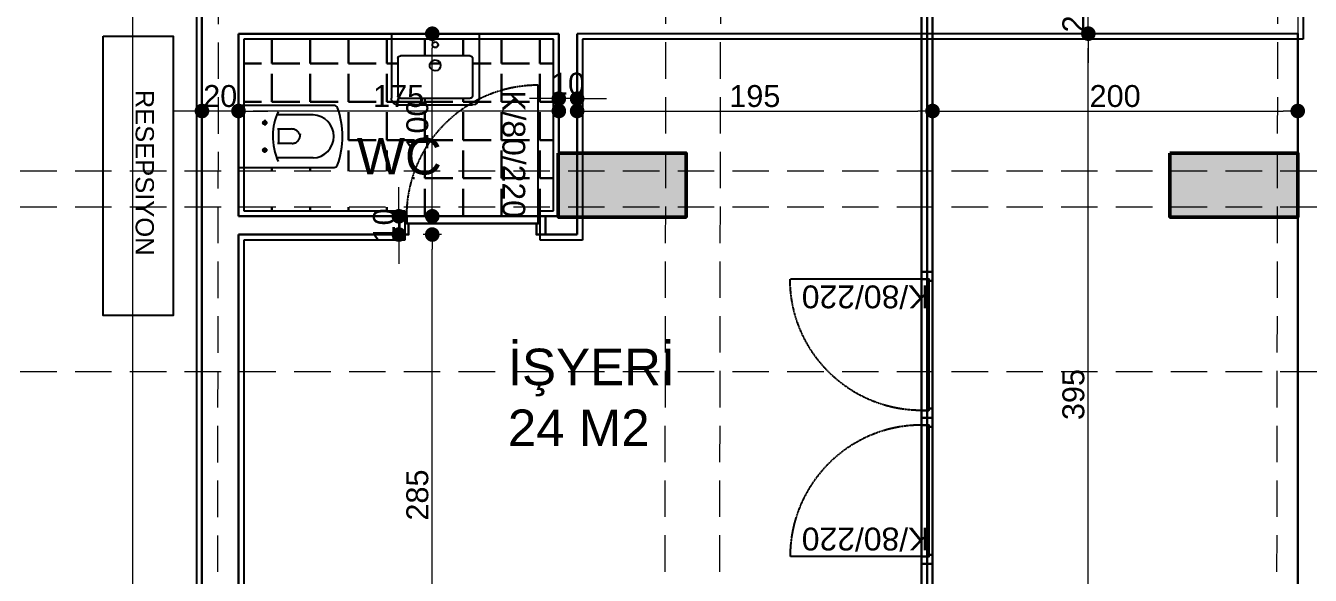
# Model space of a CAD drawing. Header units: millimetres. Extents: x 38129 to 72024, y -56282 to 16512.
# Drawn here: x 46297 to 47000, y -43947 to -43646 of the extents above; entities that cross this region are included whole.
import ezdxf

# ---------------------------------------------------------------- set-up
doc = ezdxf.new("R2010")
doc.units = ezdxf.units.MM
doc.linetypes.add('CENTER2', pattern=[1.125, 0.75, -0.125, 0.125, -0.125])
doc.linetypes.add('HIDDEN', pattern=[0.375, 0.25, -0.125])
for name, color, linetype, lineweight in [('AKS', 55, 'HIDDEN', 0), ('COLUMN4', 3, 'Continuous', 50), ('DIŞÖLÇÜ', 37, 'Continuous', 0), ('DUVAR', 255, 'Continuous', 30), ('KAPI', 4, 'Continuous', 30), ('M', 210, 'Continuous', 30), ('mahal', 7, 'Continuous', 5), ('pencere', 195, 'Continuous', 30), ('pencere+KAPI', 1, 'Continuous', 0), ('TARAMA', 252, 'Continuous', 0), ('ölçü İÇ', 31, 'Continuous', 0)]:
    doc.layers.add(name, color=color, linetype=linetype, lineweight=lineweight)
for name, color, linetype in [('HIDDEN', 1, 'HIDDEN'), ('sıva', 41, 'Continuous'), ('tefriş', 42, 'Continuous')]:
    doc.layers.add(name, color=color, linetype=linetype)
doc.styles.add('icdisolcu_yazi', font='arial.ttf')
doc.styles.get("Standard").update_dxf_attribs({"font": 'arial.ttf'})
doc.styles.add('style1', font='arial.ttf')
doc.dimstyles.new('İç Ölçü', dxfattribs={"dimtxt": 12, "dimasz": 8, "dimexe": 5, "dimexo": 0, "dimgap": 2, "dimtad": 1, "dimdec": 0, "dimzin": 12, "dimdsep": 46, "dimtxsty": 'icdisolcu_yazi', "dimblk": 'DOT', "dimcen": 8, "dimdle": 5, "dimclrd": 256, "dimclre": 256, "dimclrt": 7, "dimadec": 0, "dimazin": 3, "dimtfac": 1, "dimtdec": 0, "dimtix": 1, "dimtmove": 2, "dimatfit": 3, "dimldrblk": 'DOT', "dimfxl": 0, "dimtolj": 1, "dimtzin": 0, "dimlwd": -1, "dimlwe": -1, "dimarcsym": 0})
pattern_1 = [(0, (8691.423, -29815.499), (0, 20.955), [15.24, -5.715]), (90, (8691.423, -29815.499), (-20.955, 1e-15), [15.24, -5.715])]

# ---------------------------------------------------------------- blocks, each defined once
blk = doc.blocks.new('_Dot')
at = {"color": 0, "lineweight": -2}
blk.add_line((-0.5, 0), (-1, 0), dxfattribs=at)
at = {"color": 0, "lineweight": 30, "const_width": 0.5}
blk.add_lwpolyline([(-0.25, 0, 1), (0.25, 0, 1)], format="xyb", close=True, dxfattribs=at)
blk = doc.blocks.new('*D830')
at = {"layer": 'Defpoints', "color": 0, "lineweight": 120, "transparency": 16777216}
for p in [(46354.98, -43480.42), (46354.98, -44870.74), (46354.98, -44870.74)]:
    blk.add_point(p, dxfattribs=at)
at = {"layer": 'ölçü İÇ', "transparency": 16777216}
for p, q in [((46354.98, -43480.42), (46359.98, -43480.42)), ((46354.98, -44870.74), (46359.98, -44870.74))]:
    blk.add_line(p, q, dxfattribs=at)
at = {"layer": 'ölçü İÇ', "linetype": 'Continuous', "transparency": 16777216}
blk.add_line((46354.98, -43488.42), (46354.98, -44862.74), dxfattribs=at)
at = {"layer": 'ölçü İÇ', "transparency": 16777216, "xscale": 8, "yscale": 8, "zscale": 8}
for p, rotation in [((46354.98, -43480.42), 90), ((46354.98, -44870.74), 270)]:
    blk.add_blockref('_Dot', p, dxfattribs=dict(at, rotation=rotation))
at = {"layer": 'ölçü İÇ', "color": 7, "transparency": 16777216, "insert": (46346.85, -44175.58), "char_height": 12, "attachment_point": 5, "rotation": 90, "style": 'icdisolcu_yazi'}
blk.add_mtext('\\A1;1390', dxfattribs=at)
blk = doc.blocks.new('duravit-caro-asma-62')
for p, q in [((-458.1, 117.6), (-259.3, 117.6)), ((-387, 1), (-387.6, -2.9)), ((-386.1, 4.7), (-387, 1)), ((-385, 8.2), (-386.1, 4.7)), ((-383.7, 11.7), (-385, 8.2)), ((-382.1, 15), (-383.7, 11.7)), ((-380.3, 18.1), (-382.1, 15)), ((-378.3, 21.1), (-380.3, 18.1)), ((-376.1, 23.8), (-378.3, 21.1)), ((-373.7, 26.4), (-376.1, 23.8)), ((-371.1, 28.7), (-373.7, 26.4)), ((-368.2, 30.8), (-371.1, 28.7)), ((-365.2, 32.7), (-368.2, 30.8)), ((-362, 34.3), (-365.2, 32.7)), ((-358.6, 35.7), (-362, 34.3)), ((-355, 36.8), (-358.6, 35.7)), ((-351.2, 37.5), (-355, 36.8)), ((-347.3, 38), (-351.2, 37.5)), ((-343.1, 38.2), (-347.3, 38)), ((-344.1, 38.2), (-264.1, 38.2)), ((-271.2, 37.2), (-271.2, -41.8)), ((-388, -6.8), (-388.1, -6.8)), ((-388.1, -6.8), (-388, -10.8)), ((-387.6, -2.9), (-388, -6.8)), ((-388, -10.8), (-387.6, -14.7)), ((-387.6, -14.7), (-386.9, -10.6)), ((-386.9, -10.6), (-386, -14.3)), ((-386, -14.3), (-384.8, -10)), ((-384.8, -10), (-383.4, -13.5)), ((-383.4, -13.5), (-381.8, -16.8)), ((-381.8, -16.8), (-379.9, -20)), ((-379.9, -20), (-377.8, -23.1)), ((-377.8, -23.1), (-375.5, -25.9)), ((-375.5, -25.9), (-372.9, -28.5)), ((-372.9, -28.5), (-370.2, -30.9)), ((-370.2, -30.9), (-367.2, -33.1)), ((-367.2, -33.1), (-364.1, -35.1)), ((-364.1, -35.1), (-360.7, -36.7)), ((-360.7, -36.7), (-357.2, -38.2)), ((-357.2, -38.2), (-353.4, -39.3)), ((-353.4, -39.3), (-349.5, -40.1)), ((-349.5, -40.1), (-345.4, -40.6)), ((-345.4, -40.6), (-341.1, -40.8)), ((-264.1, -41.8), (-340.1, -41.8)), ((-458.1, -117.6), (-260.9, -117.6))]:
    blk.add_line(p, q)
at = {"color": 4, "linetype": 'CENTER2', "ltscale": 30}
for p, q in [((-208.9, 75), (-176.5, 75)), ((-193.4, 90.5), (-193.4, 57.4)), ((-193.4, -90.5), (-193.4, -57.4)), ((-208.9, -75), (-176.5, -75))]:
    blk.add_line(p, q, dxfattribs=at)
blk.add_lwpolyline([(-50, 165, 0.414214), (-55, 170), (-573.2, 170, 0.320013), (-592.1, 156.5, 0.178212), (-592.1, -156.5, 0.320013), (-573.2, -170), (-55, -170, 0.414214), (-50, -165)], format="xyb", close=True)
for centre in [(-193.4, 75), (-193.4, -75)]:
    blk.add_circle(centre, 10)
for centre, radius, start, end in [((-454.3, 0), 117.7, 91.83895, 268.16105), ((-598.4, -3.9), 360.4, 359.66393, 23.20637), ((-541.7, -3.9), 303.7, 334.68731, 359.59491)]:
    blk.add_arc(centre, radius, start, end)
blk = doc.blocks.new('A$C5F901649')
at = {"layer": 'tefriş'}
for p, q in [((0, 0), (0, 29.48)), ((3, 32.48), (37, 32.48)), ((4.12, 29.48), (35.88, 29.48)), ((40, 0), (40, 29.48)), ((2.97, 11.25), (3, 28.35)), ((37.03, 11.25), (37, 28.35)), ((35.91, 10.13), (4.09, 10.13)), ((0, 0), (20, 0)), ((40, 0), (20, 0))]:
    blk.add_line(p, q, dxfattribs=at)
for centre, radius, start, end in [((3, 29.48), 3, 90, 180), ((4.12, 28.35), 1.13, 90, 179.92376), ((35.88, 28.35), 1.13, 0.07624, 90), ((37, 29.48), 3, 0, 90), ((20, 14.45), 2.48, 90, 270), ((20, 14.45), 2.48, 270, 90), ((4.09, 11.25), 1.13, 179.92376, 270), ((20, 5.05), 1.31, 90, 270), ((20, 5.05), 1.31, 270, 90), ((35.91, 11.25), 1.13, 270, 0.07624)]:
    blk.add_arc(centre, radius, start, end, dxfattribs=at)
blk = doc.blocks.new('*U11')
for p, q in [((4, 0), (0, 0)), ((76, 0), (80, 0))]:
    blk.add_line(p, q)
blk.add_lwpolyline([(4, 0), (76, 0), (76, -4), (4, -4)], close=True)
for points in [[(0, -10), (5, -10), (5, -4)], [(80, -10), (75, -10), (75, -4)]]:
    blk.add_lwpolyline(points)
at = {"layer": 'DUVAR'}
for p, q in [((0, 0), (0, -10)), ((80, 0), (80, -10))]:
    blk.add_line(p, q, dxfattribs=at)
at = {"layer": 'HIDDEN'}
blk.add_line((4, 0), (4, 72), dxfattribs=at)
blk.add_arc((4, 0), 72, 0, 90, dxfattribs=at)
blk = doc.blocks.new('*D894')
at = {"layer": 'Defpoints', "color": 0, "lineweight": 120, "transparency": 16777216}
for p in [(46500.92, -43750.43), (46501.25, -43750.43), (46500.92, -43760.43)]:
    blk.add_point(p, dxfattribs=at)
at = {"layer": 'ölçü İÇ', "linetype": 'Continuous', "transparency": 16777216}
for p, q in [((46500.92, -43742.43), (46500.92, -43734.43)), ((46500.92, -43760.43), (46500.92, -43750.43)), ((46500.92, -43768.43), (46500.92, -43776.43))]:
    blk.add_line(p, q, dxfattribs=at)
at = {"layer": 'ölçü İÇ', "transparency": 16777216}
for p, q in [((46501.25, -43750.43), (46495.92, -43750.43)), ((46500.92, -43760.43), (46505.92, -43760.43))]:
    blk.add_line(p, q, dxfattribs=at)
at = {"layer": 'ölçü İÇ', "transparency": 16777216, "xscale": 8, "yscale": 8, "zscale": 8}
for p, rotation in [((46500.92, -43750.43), 270), ((46500.92, -43760.43), 90)]:
    blk.add_blockref('_Dot', p, dxfattribs=dict(at, rotation=rotation))
at = {"layer": 'ölçü İÇ', "color": 7, "transparency": 16777216, "insert": (46492.79, -43755.43), "char_height": 12, "attachment_point": 5, "rotation": 90, "style": 'icdisolcu_yazi'}
blk.add_mtext('\\A1;10', dxfattribs=at)
blk = doc.blocks.new('*D895')
at = {"layer": 'Defpoints', "color": 0, "lineweight": 120, "transparency": 16777216}
for p in [(46519.21, -43650.43), (46520.82, -43650.43), (46501.25, -43750.43)]:
    blk.add_point(p, dxfattribs=at)
at = {"layer": 'ölçü İÇ', "transparency": 16777216}
for p, q in [((46520.82, -43650.43), (46514.21, -43650.43)), ((46514.21, -43750.43), (46524.21, -43750.43))]:
    blk.add_line(p, q, dxfattribs=at)
at = {"layer": 'ölçü İÇ', "linetype": 'Continuous', "transparency": 16777216}
blk.add_line((46519.21, -43742.43), (46519.21, -43658.43), dxfattribs=at)
at = {"layer": 'ölçü İÇ', "transparency": 16777216, "xscale": 8, "yscale": 8, "zscale": 8}
for p, rotation in [((46519.21, -43650.43), 90), ((46519.21, -43750.43), 270)]:
    blk.add_blockref('_Dot', p, dxfattribs=dict(at, rotation=rotation))
at = {"layer": 'ölçü İÇ', "color": 7, "transparency": 16777216, "insert": (46511.08, -43700.43), "char_height": 12, "attachment_point": 5, "rotation": 90, "style": 'icdisolcu_yazi'}
blk.add_mtext('\\A1;100', dxfattribs=at)
blk = doc.blocks.new('*D896')
at = {"layer": 'Defpoints', "color": 0, "lineweight": 120, "transparency": 16777216}
for p in [(46588.52, -43685.99), (46598.53, -43685.99), (46588.52, -43692.76)]:
    blk.add_point(p, dxfattribs=at)
at = {"layer": 'ölçü İÇ', "transparency": 16777216}
for p, q in [((46588.52, -43690.99), (46588.52, -43680.99)), ((46598.53, -43685.99), (46598.53, -43680.99))]:
    blk.add_line(p, q, dxfattribs=at)
at = {"layer": 'ölçü İÇ', "linetype": 'Continuous', "transparency": 16777216}
for p, q in [((46580.52, -43685.99), (46572.52, -43685.99)), ((46598.53, -43685.99), (46588.52, -43685.99)), ((46606.53, -43685.99), (46614.53, -43685.99))]:
    blk.add_line(p, q, dxfattribs=at)
at = {"layer": 'ölçü İÇ', "transparency": 16777216, "xscale": 8, "yscale": 8, "zscale": 8}
blk.add_blockref('_Dot', (46588.52, -43685.99), dxfattribs=at)
at = {"layer": 'ölçü İÇ', "transparency": 16777216, "xscale": 8, "yscale": 8, "zscale": 8, "rotation": 180}
blk.add_blockref('_Dot', (46598.53, -43685.99), dxfattribs=at)
at = {"layer": 'ölçü İÇ', "color": 7, "transparency": 16777216, "insert": (46593.53, -43677.86), "char_height": 12, "attachment_point": 5, "style": 'icdisolcu_yazi'}
blk.add_mtext('\\A1;10', dxfattribs=at)
blk = doc.blocks.new('*D897')
at = {"layer": 'Defpoints', "color": 0, "lineweight": 120, "transparency": 16777216}
for p in [(46413.08, -43692.76), (46413.08, -43692.76), (46588.52, -43692.76)]:
    blk.add_point(p, dxfattribs=at)
at = {"layer": 'ölçü İÇ', "transparency": 16777216}
for p, q in [((46413.08, -43692.76), (46413.08, -43697.76)), ((46588.52, -43692.76), (46588.52, -43697.76))]:
    blk.add_line(p, q, dxfattribs=at)
at = {"layer": 'ölçü İÇ', "linetype": 'Continuous', "transparency": 16777216}
blk.add_line((46580.52, -43692.76), (46421.08, -43692.76), dxfattribs=at)
at = {"layer": 'ölçü İÇ', "transparency": 16777216, "xscale": 8, "yscale": 8, "zscale": 8, "rotation": 180}
blk.add_blockref('_Dot', (46413.08, -43692.76), dxfattribs=at)
at = {"layer": 'ölçü İÇ', "transparency": 16777216, "xscale": 8, "yscale": 8, "zscale": 8}
blk.add_blockref('_Dot', (46588.52, -43692.76), dxfattribs=at)
at = {"layer": 'ölçü İÇ', "color": 7, "transparency": 16777216, "insert": (46500.8, -43684.64), "char_height": 12, "attachment_point": 5, "style": 'icdisolcu_yazi'}
blk.add_mtext('\\A1;175', dxfattribs=at)
blk = doc.blocks.new('*U42')
for p, q in [((4, 0), (0, 0)), ((76, 0), (80, 0))]:
    blk.add_line(p, q)
blk.add_lwpolyline([(4, 0), (76, 0), (76, -4), (4, -4)], close=True)
for points in [[(0, -6), (5, -6), (5, -4)], [(80, -6), (75, -6), (75, -4)]]:
    blk.add_lwpolyline(points)
at = {"layer": 'DUVAR'}
for p, q in [((0, 0), (0, -6)), ((80, 0), (80, -6))]:
    blk.add_line(p, q, dxfattribs=at)
at = {"layer": 'HIDDEN'}
blk.add_line((4, 0), (4, 72), dxfattribs=at)
blk.add_arc((4, 0), 72, 0, 90, dxfattribs=at)
blk = doc.blocks.new('*D917')
at = {"layer": 'Defpoints', "color": 0, "lineweight": 120, "transparency": 16777216}
for p in [(46878.39, -43650.4), (46878.49, -43650.4), (46878.49, -44045.74)]:
    blk.add_point(p, dxfattribs=at)
at = {"layer": 'ölçü İÇ', "transparency": 16777216}
for p, q in [((46878.39, -43650.4), (46883.49, -43650.4)), ((46878.49, -44045.74), (46883.49, -44045.74))]:
    blk.add_line(p, q, dxfattribs=at)
at = {"layer": 'ölçü İÇ', "linetype": 'Continuous', "transparency": 16777216}
blk.add_line((46878.49, -44037.74), (46878.49, -43658.4), dxfattribs=at)
at = {"layer": 'ölçü İÇ', "transparency": 16777216, "xscale": 8, "yscale": 8, "zscale": 8}
for p, rotation in [((46878.49, -43650.4), 90), ((46878.49, -44045.74), 270)]:
    blk.add_blockref('_Dot', p, dxfattribs=dict(at, rotation=rotation))
at = {"layer": 'ölçü İÇ', "color": 7, "transparency": 16777216, "insert": (46870.36, -43848.07), "char_height": 12, "attachment_point": 5, "rotation": 90, "style": 'icdisolcu_yazi'}
blk.add_mtext('\\A1;395', dxfattribs=at)
blk = doc.blocks.new('*D918')
at = {"layer": 'Defpoints', "color": 0, "lineweight": 120, "transparency": 16777216}
for p in [(46878.39, -43630.4), (46878.49, -43630.4), (46878.39, -43650.4)]:
    blk.add_point(p, dxfattribs=at)
at = {"layer": 'ölçü İÇ', "linetype": 'Continuous', "transparency": 16777216}
for p, q in [((46878.49, -43622.4), (46878.49, -43614.4)), ((46878.49, -43650.4), (46878.49, -43630.4)), ((46878.49, -43658.4), (46878.49, -43666.4))]:
    blk.add_line(p, q, dxfattribs=at)
at = {"layer": 'ölçü İÇ', "transparency": 16777216}
for p, q in [((46878.39, -43630.4), (46883.49, -43630.4)), ((46878.39, -43650.4), (46883.49, -43650.4))]:
    blk.add_line(p, q, dxfattribs=at)
at = {"layer": 'ölçü İÇ', "transparency": 16777216, "xscale": 8, "yscale": 8, "zscale": 8}
for p, rotation in [((46878.49, -43630.4), 270), ((46878.49, -43650.4), 90)]:
    blk.add_blockref('_Dot', p, dxfattribs=dict(at, rotation=rotation))
at = {"layer": 'ölçü İÇ', "color": 7, "transparency": 16777216, "insert": (46870.36, -43640.4), "char_height": 12, "attachment_point": 5, "rotation": 90, "style": 'icdisolcu_yazi'}
blk.add_mtext('\\A1;20', dxfattribs=at)
blk = doc.blocks.new('*D923')
at = {"layer": 'Defpoints', "color": 0, "lineweight": 120, "transparency": 16777216}
for p in [(46598.53, -43692.76), (46793.17, -43692.76), (46793.17, -43692.76)]:
    blk.add_point(p, dxfattribs=at)
at = {"layer": 'ölçü İÇ', "transparency": 16777216}
for p, q in [((46793.17, -43692.76), (46793.17, -43687.76)), ((46598.53, -43692.76), (46598.53, -43697.76))]:
    blk.add_line(p, q, dxfattribs=at)
at = {"layer": 'ölçü İÇ', "linetype": 'Continuous', "transparency": 16777216}
blk.add_line((46606.53, -43692.76), (46785.17, -43692.76), dxfattribs=at)
at = {"layer": 'ölçü İÇ', "transparency": 16777216, "xscale": 8, "yscale": 8, "zscale": 8, "rotation": 180}
blk.add_blockref('_Dot', (46598.53, -43692.76), dxfattribs=at)
at = {"layer": 'ölçü İÇ', "transparency": 16777216, "xscale": 8, "yscale": 8, "zscale": 8}
blk.add_blockref('_Dot', (46793.17, -43692.76), dxfattribs=at)
at = {"layer": 'ölçü İÇ', "color": 7, "transparency": 16777216, "insert": (46695.85, -43684.64), "char_height": 12, "attachment_point": 5, "style": 'icdisolcu_yazi'}
blk.add_mtext('\\A1;195', dxfattribs=at)
blk = doc.blocks.new('*D924')
at = {"layer": 'Defpoints', "color": 0, "lineweight": 120, "transparency": 16777216}
for p in [(46793.17, -43692.76), (46993.17, -43692.76), (46993.17, -43692.76)]:
    blk.add_point(p, dxfattribs=at)
at = {"layer": 'ölçü İÇ', "transparency": 16777216}
for p, q in [((46793.17, -43692.76), (46793.17, -43687.76)), ((46993.17, -43692.76), (46993.17, -43687.76))]:
    blk.add_line(p, q, dxfattribs=at)
at = {"layer": 'ölçü İÇ', "linetype": 'Continuous', "transparency": 16777216}
blk.add_line((46801.17, -43692.76), (46985.17, -43692.76), dxfattribs=at)
at = {"layer": 'ölçü İÇ', "transparency": 16777216, "xscale": 8, "yscale": 8, "zscale": 8, "rotation": 180}
blk.add_blockref('_Dot', (46793.17, -43692.76), dxfattribs=at)
at = {"layer": 'ölçü İÇ', "transparency": 16777216, "xscale": 8, "yscale": 8, "zscale": 8}
blk.add_blockref('_Dot', (46993.17, -43692.76), dxfattribs=at)
at = {"layer": 'ölçü İÇ', "color": 7, "transparency": 16777216, "insert": (46893.17, -43684.64), "char_height": 12, "attachment_point": 5, "style": 'icdisolcu_yazi'}
blk.add_mtext('\\A1;200', dxfattribs=at)
blk = doc.blocks.new('wertertw')
at = {"layer": 'TARAMA', "lineweight": -3}
h = blk.add_hatch(dxfattribs=at)
h.set_pattern_fill('ANSI33', color=256, scale=2.5, style=0)
h.set_pattern_definition([(45, (-86643.698, -32547.66), (-11.2253202, 11.2253202), []), (45, (-86632.472, -32547.66), (-11.2253202, 11.2253202), [7.9375, -3.96875])])
h.paths.add_polyline_path([(-616.25, 351.94), (-616.25, -88.06), (-306.25, -88.06), (-306.25, -68.06), (-596.25, -68.06), (-596.25, 331.94), (-306.25, 331.94), (-306.25, 351.94)])
h.paths.add_polyline_path([(38.75, -338.06), (78.75, -338.06), (78.75, -378.06), (38.75, -378.06)])
h.paths.add_polyline_path([(-471.25, -318.06), (-441.25, -318.06), (-441.25, -378.06), (-471.25, -378.06)])
h.paths.add_polyline_path([(-961.25, -318.06), (-931.25, -318.06), (-931.25, -378.06), (-961.25, -378.06)])
h.paths.add_polyline_path([(343.75, -163.06), (413.75, -163.06), (413.75, -198.06), (343.75, -198.06)])
h.paths.add_polyline_path([(8.75, -163.06), (78.75, -163.06), (78.75, -198.06), (8.75, -198.06)])
h.paths.add_polyline_path([(-1036.25, -148.06), (-906.25, -148.06), (-906.25, -178.06), (-1036.25, -178.06)])
h.paths.add_polyline_path([(-976.25, 256.94), (-916.25, 256.94), (-916.25, 226.94), (-976.25, 226.94)])
h.paths.add_polyline_path([(343.75, 459.44), (413.75, 459.44), (413.75, 424.44), (343.75, 424.44)])
h.paths.add_polyline_path([(8.75, 459.44), (78.75, 459.44), (78.75, 424.44), (8.75, 424.44)])
h.paths.add_polyline_path([(-616.25, 531.94), (-306.25, 531.94), (-306.25, 511.94), (-616.25, 511.94)])
h.paths.add_polyline_path([(-976.25, 656.94), (-916.25, 656.94), (-916.25, 626.94), (-976.25, 626.94)])
h.paths.add_polyline_path([(-616.25, 971.94), (-306.25, 971.94), (-306.25, 951.94), (-616.25, 951.94)])
h.paths.add_polyline_path([(343.75, 1081.94), (413.75, 1081.94), (413.75, 1046.94), (343.75, 1046.94)])
h.paths.add_polyline_path([(8.75, 1081.94), (78.75, 1081.94), (78.75, 1046.94), (8.75, 1046.94)])
h.paths.add_polyline_path([(-1036.25, 1061.94), (-906.25, 1061.94), (-906.25, 1031.94), (-1036.25, 1031.94)])
h.paths.add_polyline_path([(-931.25, 1286.94), (-901.25, 1286.94), (-901.25, 1226.94), (-931.25, 1226.94)])
h.paths.add_polyline_path([(68.75, 1332.04), (108.75, 1332.04), (108.75, 1292.04), (68.75, 1292.04)])
h.paths.add_polyline_path([(-511.25, 1332.04), (-481.25, 1332.04), (-481.25, 1252.04), (-511.25, 1252.04)])
at = {"layer": 'COLUMN4', "color": 3}
for points in [[(8.75, 1081.94), (78.75, 1081.94), (78.75, 1046.94), (8.75, 1046.94)], [(343.75, 1081.94), (413.75, 1081.94), (413.75, 1046.94), (343.75, 1046.94)]]:
    blk.add_lwpolyline(points, close=True, dxfattribs=at)
blk = doc.blocks.new('*D959')
at = {"layer": 'Defpoints', "color": 0, "lineweight": 120, "transparency": 16777216}
for p in [(46393.08, -43692.76), (46413.08, -43692.76), (46393.08, -43695.96)]:
    blk.add_point(p, dxfattribs=at)
at = {"layer": 'ölçü İÇ', "transparency": 16777216}
for p, q in [((46393.08, -43695.96), (46393.08, -43687.76)), ((46413.08, -43692.76), (46413.08, -43697.76))]:
    blk.add_line(p, q, dxfattribs=at)
at = {"layer": 'ölçü İÇ', "linetype": 'Continuous', "transparency": 16777216}
for p, q in [((46385.08, -43692.76), (46377.08, -43692.76)), ((46413.08, -43692.76), (46393.08, -43692.76)), ((46421.08, -43692.76), (46429.08, -43692.76))]:
    blk.add_line(p, q, dxfattribs=at)
at = {"layer": 'ölçü İÇ', "transparency": 16777216, "xscale": 8, "yscale": 8, "zscale": 8}
blk.add_blockref('_Dot', (46393.08, -43692.76), dxfattribs=at)
at = {"layer": 'ölçü İÇ', "transparency": 16777216, "xscale": 8, "yscale": 8, "zscale": 8, "rotation": 180}
blk.add_blockref('_Dot', (46413.08, -43692.76), dxfattribs=at)
at = {"layer": 'ölçü İÇ', "color": 7, "transparency": 16777216, "insert": (46403.08, -43684.64), "char_height": 12, "attachment_point": 5, "style": 'icdisolcu_yazi'}
blk.add_mtext('\\A1;20', dxfattribs=at)
blk = doc.blocks.new('*D999')
at = {"layer": 'Defpoints', "color": 0, "lineweight": 120, "transparency": 16777216}
for p in [(46519.2, -43760.43), (46578.75, -43760.43), (46526.73, -44045.74)]:
    blk.add_point(p, dxfattribs=at)
at = {"layer": 'ölçü İÇ', "transparency": 16777216}
for p, q in [((46524.2, -43760.43), (46514.2, -43760.43)), ((46524.2, -44045.74), (46514.2, -44045.74))]:
    blk.add_line(p, q, dxfattribs=at)
at = {"layer": 'ölçü İÇ', "linetype": 'Continuous', "transparency": 16777216}
blk.add_line((46519.2, -44037.74), (46519.2, -43768.43), dxfattribs=at)
at = {"layer": 'ölçü İÇ', "transparency": 16777216, "xscale": 8, "yscale": 8, "zscale": 8}
for p, rotation in [((46519.2, -43760.43), 90), ((46519.2, -44045.74), 270)]:
    blk.add_blockref('_Dot', p, dxfattribs=dict(at, rotation=rotation))
at = {"layer": 'ölçü İÇ', "color": 7, "transparency": 16777216, "insert": (46511.08, -43903.09), "char_height": 12, "attachment_point": 5, "rotation": 90, "style": 'icdisolcu_yazi'}
blk.add_mtext('\\A1;285', dxfattribs=at)

msp = doc.modelspace()

# ---------------------------------------------------------------- hatches: boundary and pattern name
at = {"layer": 'M'}
h = msp.add_hatch(dxfattribs=at)
h.set_pattern_fill('ANGLE', color=256, scale=3)
h.set_pattern_definition(pattern_1)
h.paths.add_polyline_path([(46496.82, -43653.43), (46416.08, -43653.43), (46416.08, -43689.68), (46465.41, -43689.67, -0.320013), (46467.3, -43691.02, -0.178212), (46467.3, -43722.33, -0.320013), (46465.41, -43723.67), (46416.08, -43723.68), (46416.08, -43725.64), (46509.65, -43725.64, -0.16647), (46539.03, -43689.41), (46500.43, -43689.41, -0.414214), (46496.83, -43685.81)], flags=17)
h.paths.add_polyline_path([(46509.65, -43725.64), (46416.08, -43725.64), (46416.08, -43745.48), (46505.42, -43745.48, -0.070804)], flags=16)
h.paths.add_polyline_path([(46585.52, -43653.42), (46416.08, -43653.43), (46416.08, -43689.68), (46465.41, -43689.67, -0.320013), (46467.3, -43691.02, -0.178212), (46467.3, -43722.33, -0.320013), (46465.41, -43723.67), (46416.08, -43723.68), (46416.08, -43747.43), (46504.25, -43747.42), (46504.25, -43750.43), (46505.25, -43750.43), (46577.25, -43750.43), (46578.25, -43750.43), (46578.25, -43747.43), (46585.53, -43747.43)])
h.paths.add_polyline_path([(46539.91, -43662.58), (46501.74, -43662.59, 0.414734), (46500.39, -43663.94), (46500.42, -43684.46, 0.413693), (46501.77, -43685.81), (46539.88, -43685.81, 0.413693), (46541.23, -43684.46), (46541.26, -43663.94, 0.414734)], flags=16)
h.paths.add_polyline_path([(46520.83, -43670.75, -1), (46520.83, -43664.81, -1)], flags=16)
h.paths.add_polyline_path([(46520.83, -43658.07, -1), (46520.83, -43654.92, -1)], flags=16)
h.paths.add_polyline_path([(46523.53, -43717.93), (46523.53, -43683.96), (46498.8, -43683.96), (46498.8, -43717.93)], flags=24)
h.paths.add_polyline_path([(46483.24, -43697.09), (46517.21, -43697.09), (46517.21, -43672.36), (46483.24, -43672.36)], flags=24)
h.paths.add_polyline_path([(46472.54, -43738.38), (46529.09, -43738.38), (46529.09, -43697.16), (46472.54, -43697.17)], flags=24)
h.paths.add_polyline_path([(46580.69, -43690.31), (46605.34, -43690.31), (46605.34, -43665.58), (46580.69, -43665.58)], flags=9)
h.paths.add_polyline_path([(46550.81, -43676.99), (46550.81, -43753.15), (46576.57, -43753.15), (46576.57, -43676.99)], flags=9)
h = msp.add_hatch(dxfattribs=at)
h.set_pattern_fill('ANGLE', color=256, scale=3)
h.set_pattern_definition(pattern_1)
h.paths.add_polyline_path([(46496.82, -43653.43), (46416.08, -43653.43), (46416.08, -43689.68), (46465.41, -43689.67, -0.320013), (46467.3, -43691.02, -0.178212), (46467.3, -43722.33, -0.320013), (46465.41, -43723.67), (46416.08, -43723.68), (46416.08, -43725.64), (46509.65, -43725.64, -0.16647), (46539.03, -43689.41), (46500.43, -43689.41, -0.414214), (46496.83, -43685.81)])
h.paths.add_polyline_path([(46523.53, -43717.93), (46523.53, -43683.96), (46498.8, -43683.96), (46498.8, -43717.93)], flags=24)
h.paths.add_polyline_path([(46483.24, -43697.09), (46517.21, -43697.09), (46517.21, -43672.36), (46483.24, -43672.36)], flags=24)
h.paths.add_polyline_path([(46472.54, -43738.38), (46529.09, -43738.38), (46529.09, -43697.16), (46472.54, -43697.17)], flags=9)

# ---------------------------------------------------------------- linework, layer by layer
at = {"layer": 'AKS', "ltscale": 80}
for p, q in [((46403.09, -42965.19), (46399.24, -45363.15)), ((46648.1, -42965.11), (46644.25, -45363.07)), ((46678.1, -42965.11), (46674.1, -45363.07)), ((46983.18, -42965.11), (46979.33, -45363.07)), ((47273.6, -43725.64), (45234.91, -43725.64)), ((47273.6, -43745.48), (45234.91, -43745.48)), ((47273.6, -43835.66), (45234.91, -43835.66))]:
    msp.add_line(p, q, dxfattribs=at)
at = {"layer": 'DIŞÖLÇÜ'}
msp.add_line((46993.17, -43630.39), (46993.17, -43650.39), dxfattribs=at)
at = {"layer": 'DUVAR'}
for p, q in [((46393.08, -43715.73), (46393.08, -43480.42)), ((46588.52, -43650.42), (46413.08, -43650.43)), ((46413.08, -43750.43), (46413.08, -43650.43)), ((46413.08, -43716.19), (46413.08, -43650.43)), ((46413.08, -43716.19), (46413.08, -43650.43)), ((46588.52, -43650.42), (46588.53, -43750.43)), ((46993.17, -43650.39), (46598.53, -43650.42)), ((46598.53, -43650.42), (46598.53, -43760.43)), ((46393.08, -44015.74), (46393.08, -43715.73)), ((46993.17, -43735.73), (46993.17, -43735.73)), ((46505.25, -43750.43), (46413.08, -43750.43)), ((46588.53, -43750.43), (46569.05, -43750.43)), ((46413.08, -44275.66), (46413.08, -43760.43)), ((46506.25, -43760.43), (46413.08, -43760.43)), ((46581.25, -43760.43), (46598.53, -43760.42))]:
    msp.add_line(p, q, dxfattribs=at)
at = {"layer": 'pencere'}
for p, q in [((46787.17, -44045.74), (46787.17, -43630.41)), ((46790.17, -44045.74), (46790.17, -43630.41)), ((46793.17, -44045.74), (46793.17, -43630.41)), ((46993.17, -43715.73), (46993.17, -43650.39)), ((46993.17, -44045.74), (46993.17, -43735.73))]:
    msp.add_line(p, q, dxfattribs=at)
at = {"layer": 'sıva'}
for p, q in [((46996.17, -43627.39), (46996.17, -43653.39)), ((46585.52, -43653.42), (46416.08, -43653.43)), ((46416.08, -43653.43), (46416.08, -43747.43)), ((46585.53, -43747.43), (46585.52, -43653.42)), ((46996.17, -43653.39), (46601.53, -43653.39)), ((46601.53, -43653.39), (46601.53, -43763.42)), ((46416.08, -43747.43), (46504.25, -43747.42)), ((46504.25, -43747.42), (46504.25, -43763.43)), ((46578.25, -43763.43), (46578.25, -43747.43)), ((46578.25, -43747.43), (46585.53, -43747.43)), ((46504.25, -43763.43), (46416.08, -43763.43)), ((46416.08, -43763.43), (46416.08, -44275.66)), ((46601.53, -43763.42), (46578.25, -43763.43))]:
    msp.add_line(p, q, dxfattribs=at)
msp.add_lwpolyline([(46394.4, -43144.34), (46393.08, -43144.34), (46390.08, -43144.34), (46390.08, -43465.42), (46390.08, -43462.42), (46350.58, -43462.42), (46347.58, -43462.42), (46347.58, -43480.42), (46347.58, -43483.42), (46393.08, -43483.42), (46390.08, -43483.42), (46390.08, -44867.74), (46276.28, -44867.74), (46276.28, -44834.6), (46268.29, -44834.6)], dxfattribs=at)
at = {"layer": 'tefriş'}
msp.add_lwpolyline([(46338.96, -43651.82), (46377.26, -43651.82), (46377.26, -43804.74), (46338.96, -43804.74)], close=True, dxfattribs=at)

# ---------------------------------------------------------------- block references
at = {"layer": 'DIŞÖLÇÜ'}
msp.add_blockref('wertertw', (46579.46, -44797.76), dxfattribs=at)
at = {"layer": 'KAPI', "xscale": -1}
for name, p, rotation in [('*U11', (46581.25, -43750.43), 0.004994161977647238), ('*U42', (46787.17, -43780.77), 90)]:
    msp.add_blockref(name, p, dxfattribs=dict(at, rotation=rotation))
at = {"layer": 'KAPI', "rotation": 89.99999999997914}
msp.add_blockref('*U42', (46787.17, -43940.77), dxfattribs=at)
at = {"layer": 'tefriş'}
for name, p, xscale, yscale, zscale, rotation in [('A$C5F901649', (46496.82, -43650.44), -1.199999999953434, 1.199999999953434, 1.199999999953433, 180.0027645678603), ('duravit-caro-asma-62', (46408.09, -43706.68), 0.099999999976717, 0.099999999976717, 0.099999999976717, 180.0027645679477)]:
    msp.add_blockref(name, p, dxfattribs=dict(at, xscale=xscale, yscale=yscale, zscale=zscale, rotation=rotation))

# ---------------------------------------------------------------- texts
at = {"layer": 'mahal', "attachment_point": 7}
for s, insert, char_height, rotation in [('RESEPSIYON', (46356.61, -43681.13), 10, 270), ('WC', (46477.89, -43727.8), 20, 0.00276)]:
    msp.add_mtext_dynamic_manual_height_columns(s, width=250.3432, gutter_width=12.5, heights=[0], dxfattribs=dict(at, insert=insert, char_height=char_height, rotation=rotation))
at = {"layer": 'mahal', "insert": (46560.6, -43822.92), "char_height": 20, "attachment_point": 1}
msp.add_mtext_dynamic_manual_height_columns('İŞYERİ\\P24 M2', width=250.3432, gutter_width=12.5, heights=[0], dxfattribs=at)
at = {"layer": 'pencere+KAPI', "char_height": 12.5, "width": 27.0954, "style": 'style1'}
for insert, attachment_point, rotation in [((46557.42, -43681.39), 7, 270.00499), ((46721.56, -43800.79), 3, 180), ((46721.56, -43920.75), 9, 180)]:
    msp.add_mtext('K/80/220', dxfattribs=dict(at, insert=insert, attachment_point=attachment_point, rotation=rotation))

# ---------------------------------------------------------------- dimensions: what is measured, and where the dimension line sits
at = {"layer": 'ölçü İÇ'}
for base, p1, p2, picture, middle in [((46354.98, -44870.74), (46354.98, -43480.42), (46354.98, -44870.74), '*D830', (46346.85, -44175.58)), ((46878.49, -43630.4), (46878.39, -43650.4), (46878.39, -43630.4), '*D918', (46870.36, -43640.4)), ((46519.21, -43650.43), (46501.25, -43750.43), (46520.82, -43650.43), '*D895', (46511.08, -43700.43)), ((46878.49, -43650.4), (46878.49, -44045.74), (46878.39, -43650.4), '*D917', (46870.36, -43848.07)), ((46500.92, -43750.43), (46500.92, -43760.43), (46501.25, -43750.43), '*D894', (46492.79, -43755.43)), ((46519.2, -43760.43), (46526.73, -44045.74), (46578.75, -43760.43), '*D999', (46511.08, -43903.09))]:
    dim = msp.add_linear_dim(base=base, p1=p1, p2=p2, angle=90, dimstyle='İç Ölçü', dxfattribs=at)
    dim.commit()
    dim.dimension.update_dxf_attribs({"geometry": picture, "text_midpoint": middle})
for base, p1, p2, picture, middle in [((46588.52, -43685.99), (46598.53, -43685.99), (46588.52, -43692.76), '*D896', (46593.53, -43677.86)), ((46393.08, -43692.76), (46413.08, -43692.76), (46393.08, -43695.96), '*D959', (46403.08, -43684.64)), ((46413.08, -43692.76), (46588.52, -43692.76), (46413.08, -43692.76), '*D897', (46500.8, -43684.64)), ((46793.17, -43692.76), (46598.53, -43692.76), (46793.17, -43692.76), '*D923', (46695.85, -43684.64)), ((46993.17, -43692.76), (46793.17, -43692.76), (46993.17, -43692.76), '*D924', (46893.17, -43684.64))]:
    dim = msp.add_linear_dim(base=base, p1=p1, p2=p2, dimstyle='İç Ölçü', dxfattribs=at)
    dim.commit()
    dim.dimension.update_dxf_attribs({"geometry": picture, "text_midpoint": middle})

doc.saveas('drawing.dxf')
